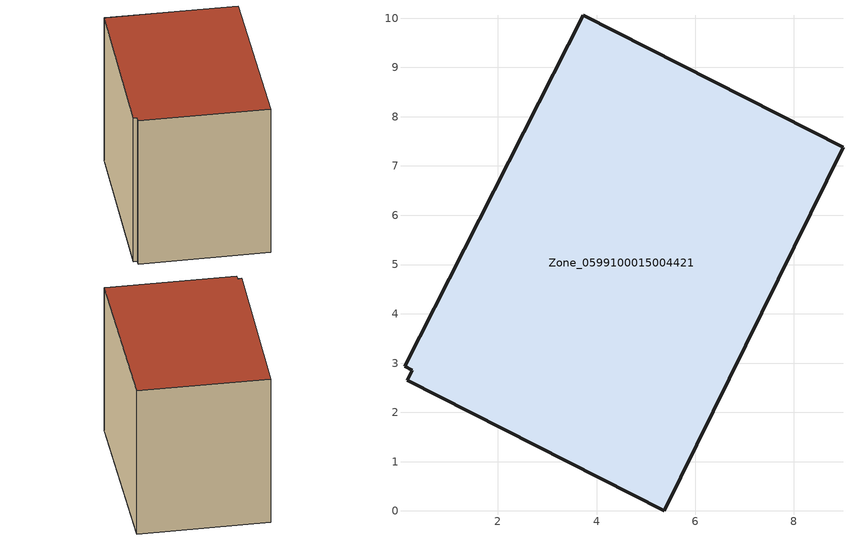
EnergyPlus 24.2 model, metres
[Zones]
Zone_0599100015004421
 floor ground (C_G): 0.16,2.65 0.26,2.86 0.1,2.94 3.73,10.06 9,7.38 5.37,0 z1.08
 wall outside (C_F): 5.37,0 9,7.38 3.73,10.06 0.1,2.94 0.26,2.86 0.16,2.65 5.37,0 z1.08:8.56
 roof outside (C_R): 0.26,2.86 0.16,2.65 5.37,0 9,7.38 3.73,10.06 0.1,2.94 z8.56
[BUILDING]
Pand.0599100015004421: North Axis=0; Terrain=City; Loads Convergence Tolerance Value=0.04; Temperature Convergence Tolerance Value=0.4; Solar Distribution=FullExterior; Maximum Number of Warmup Days=25; Minimum Number of Warmup Days=1
[Site:Location]
Rotterdam.The.Hague.AP_ZH_NLD Design_Conditions: Latitude=51.96; Longitude=4.45; Time Zone=1; Elevation=-4.5
[SITE:GROUNDTEMPERATURE:BUILDINGSURFACE]
18, 18, 18, 18, 18, 18, 18, 18, 18, 18, 18, 18
[MATERIAL] Thermal Absorptance=0.9; Solar Absorptance=0.7; Visible Absorptance=0.7
Name | Roughness | Thickness | Conductivity | Density | Specific Heat
G.TC.1946-1964 | MediumSmooth | 0.15 | 1 | 540 | 1210
F.TC.1946-1964 | Rough | 0.3 | 0.857143 | 1920 | 840
R.TC.1946-1964 | MediumRough | 0.2 | 0.235294 | 1500 | 1000
[CONSTRUCTION]
C_G: G.TC.1946-1964
C_F: F.TC.1946-1964
C_R: R.TC.1946-1964
[ZONE]
Zone_0599100015004421: Type=1; Multiplier=1; Ceiling Height=Autocalculate; Volume=Autocalculate; Floor Area=autocalculate; Part of Total Floor Area=Yes
[ZONEINFILTRATION:DESIGNFLOWRATE]
Infil_Zone_0599100015004421: Zone or ZoneList or Space or SpaceList=Zone_0599100015004421; Schedule=AlwaysOn; Design Flow Rate Calculation Method=Flow/Area; Flow Rate per Floor Area=0.003; Constant Term Coefficient=1; Temperature Term Coefficient=0; Velocity Term Coefficient=0; Velocity Squared Term Coefficient=0
[HVACTEMPLATE:ZONE:IDEALLOADSAIRSYSTEM]
Zone_0599100015004421: Maximum Heating Supply Air Temperature=50; Minimum Cooling Supply Air Temperature=13; Maximum Heating Supply Air Humidity Ratio=0.0156; Minimum Cooling Supply Air Humidity Ratio=0.0077; Heating Limit=NoLimit; Cooling Limit=NoLimit; Dehumidification Control Type=ConstantSensibleHeatRatio; Cooling Sensible Heat Ratio=0.7; Dehumidification Setpoint=60; Humidification Control Type=None; Humidification Setpoint=30; Outdoor Air Method=None; Outdoor Air Flow Rate per Person=0.00944; Outdoor Air Flow Rate per Zone Floor Area=0; Outdoor Air Flow Rate per Zone=0; Demand Controlled Ventilation Type=None; Outdoor Air Economizer Type=NoEconomizer; Heat Recovery Type=None; Sensible Heat Recovery Effectiveness=0.7; Latent Heat Recovery Effectiveness=0.65
[ZONECONTROL:THERMOSTAT]
ThermostatControl_Zone_0599100015004421: Zone or ZoneList=Zone_0599100015004421; Control Type Schedule=DualSetpointControlType; Control 1=Thermostat_Zone_0599100015004421; Temperature Difference Between Cutout And Setpoint=0
[THERMOSTATSETPOINT:DUALSETPOINT]
Thermostat_Zone_0599100015004421: Heating Setpoint Temperature Schedule=HeatingSetpoint_Zone_0599100015004421; Cooling Setpoint Temperature Schedule=CoolingSetpoint_Zone_0599100015004421
[SCHEDULE:COMPACT]
HeatingSetpoint_Zone_0599100015004421: Through: 12/31, For: AllDays, Until: 24:00, 21
CoolingSetpoint_Zone_0599100015004421: Through: 12/31, For: AllDays, Until: 24:00, 24
DualSetpointControlType: Through: 12/31, For: AllDays, Until: 24:00, 4
AlwaysOn: Through: 12/31, For: AllDays, Until: 24:00, 1
